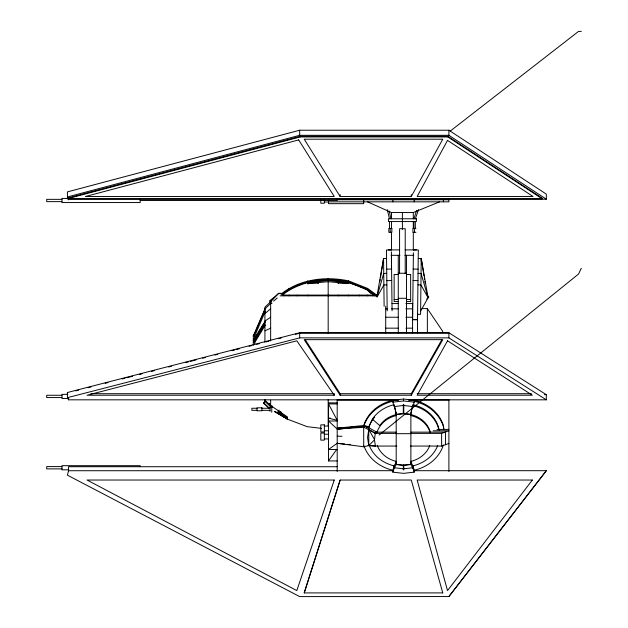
<?xml version="1.0" encoding="UTF-8"?>
<svg xmlns="http://www.w3.org/2000/svg" width="628" height="628" viewBox="0 0 628 628"><rect width="100%" height="100%" fill="white"/><g stroke="black" fill="none" stroke-linecap="round" stroke-linejoin="round"><path stroke-width="0.94" d="M413.397 252.77L412.612 319.574L417.51 319.683L418.327 250.007L413.428 249.905M418.224 258.453L421.231 258.516L420.579 314.369L417.573 314.306M393.991 468.81L394.219 465.866L396.433 461.439A27.459 23.786 0 0 1 377.295 445.472M394.353 468.072L396.197 464.382L396.433 461.439M396.841 446.061L375.418 446.061L374.484 439.906L375.418 432.135L396.197 432.135M379.885 281.47L380.191 279.554M380.497 277.647L383.559 258.516L386.565 258.453M376.871 296.769L383.559 258.516L384.116 306.268M430.062 431.318A27.459 23.786 0 0 0 410.649 414.504L412.455 406.442M410.649 414.504L412.855 404.652A36 31.172 0 0 1 439.153 430.243M337.197 466.722L68.515 466.722L68.515 470.749L67.432 475.168L299.682 596.6L448.894 596.545L546.313 470.694L414.606 470.694M376.973 296.793L383.732 273.439L386.738 273.368M282.569 294.006C301 279.805 326.05 276.924 348.367 281.697L348.611 280.904L367.647 288.448L376.148 294.697L376.148 295.843M429.78 445.472A27.459 23.786 0 0 1 410.649 461.439L412.855 465.866L414.213 470.254L414.213 472.146L403.537 473.363L392.861 472.146L392.861 470.254L394.219 465.866A36 31.172 0 0 1 369.366 445.558M414.213 400.264L414.213 402.155L412.855 406.544L403.537 405.476L394.219 406.544L392.861 402.155L392.861 400.264L403.537 399.047L414.213 400.264A41.244 35.718 0 0 1 443.376 425.525L443.815 428.429M392.861 472.146L394.219 467.758L394.219 465.866M442.771 592.926L411.269 480.028L340.148 480.043L304.219 592.91L442.771 592.91M304.219 592.926L340.148 480.043M413.907 218.78L416.576 210.561M415.328 218.78L418.578 209.65M265.393 311.064L254.764 335.909L253.304 335.909L264.93 308.968M264.93 309.643L253.916 335.376L254.764 335.909L254.764 338.492M394.219 404.652A36 31.172 0 0 0 372.365 419.182L368.769 426.695L363.698 425.525L337.197 428.131L345.722 427.613M581.3 268.289L578.553 274.028L379.124 435.016M411.269 196.517L442.771 139.204L304.219 139.204L340.148 196.517L411.269 196.517L411.269 194.649M420.619 311.111L428.084 297.727L421.231 258.516L421.231 261.389M377.185 296.879L383.865 284.931L386.872 284.869M411.269 395.232L442.771 339.662L304.219 339.662L340.148 395.232L411.269 395.232L411.269 393.693L441.814 339.803M253.304 340.211L264.93 321.481M264.93 322.164L253.304 340.894L253.916 340.666L264.93 322.478M264.93 324.111L253.916 342.299L253.304 342.527L254.764 342.527L265.275 325.155M367.647 288.448L366.823 289.704C341.059 276.218 307.508 276.501 283.715 293.975M337.197 460.944L328.475 460.944L336.655 449.515M546.313 470.749L448.894 596.545M264.93 308.803L270.652 303.567L272.034 303.136L269.875 302.641L278.722 293.315L281.101 293.315L283.542 294.422L278.722 293.315L269.875 300.843L269.875 302.641L270.652 303.567L270.652 340.894M337.197 449.515L328.475 449.515L337.197 443.305L363.698 446.767L368.769 445.597L374.484 439.906M426.71 299.03L428.084 297.727L421.058 273.439L418.052 273.368M270.652 301.77L264.93 307.186L264.93 342.291M269.271 408.553L263.548 403.137L264.93 401.378L264.93 400.295L270.652 405.531L287.506 416.984L287.506 419.19L307.123 426.648L321.481 428.382M263.548 403.137L264.93 401.912M270.652 400.256L270.652 406.881L269.271 408.106L263.548 402.603M253.916 334.7L253.304 335.234L253.304 345.424M348.367 282.333L366.674 289.594L367.184 289.155L375.261 295.089L375.261 295.843M269.875 302.641L271.343 301.409M273.588 301.102L277.254 298.01M264.93 313.537L270.652 308.843M450.268 131.064L578.553 31.4L581.3 31.4M281.289 293.904C300.019 279.107 325.728 275.99 348.611 280.904M269.875 300.843L273.541 298.261M396.433 415.5A27.459 23.786 0 0 0 377.012 432.315L375.418 433.383L368 429.222M264.93 321.057L270.652 317.234M264.93 330.87L270.652 328.161M375.261 295.089L376.148 294.697M367.545 201.839L391.487 212.539L413.303 212.539L439.537 201.839M410.469 446.061L441.625 446.061L448.894 443.447M410.877 433.383L441.625 433.383L448.894 430.777L433.226 430.777M299.682 130.224L67.432 191.878L67.432 196.957L68.515 199.202L546.313 199.202L546.313 194.123L448.894 130.224L299.682 130.224L299.682 135.303L67.432 196.957M300.176 136.339L67.298 198.165L67.298 198.77L542.152 198.77L542.152 198.165L447.897 136.339L300.176 136.339L300.176 136.951L67.298 198.77M408.726 399.824L546.313 399.824L546.313 394.698L448.894 332.738L299.682 332.738L67.432 392.524L67.432 397.65L68.515 399.824L398.929 399.824M75.815 390.883L78.657 390.153M88.124 387.712L90.966 386.981M105.166 383.323L108 382.593M122.201 378.943L125.043 378.205M126.934 377.718L132.618 376.258M139.243 374.555L142.085 373.825M151.552 371.384L154.394 370.653M168.594 367.003L171.428 366.265M185.629 362.615L188.471 361.885M190.363 361.398L196.046 359.93M202.671 358.227L205.513 357.497M214.98 355.055L217.822 354.325M232.022 350.675L234.856 349.945M236.748 349.458L239.59 348.721M249.057 346.287L251.899 345.557M256.632 344.34L259.474 343.61M266.099 341.899L268.941 341.169M278.408 338.735L281.25 338.005M295.443 334.347L298.284 333.617M67.432 397.65L299.682 337.872L448.894 337.872L546.313 399.824M272.497 406.112L270.652 406.426L272.238 407.525M307.995 284.154L307.995 282.93L328.177 280.426L348.367 282.93L348.367 283.542L346.538 283.542M309.824 283.542L307.995 283.542L328.177 281.697L348.367 283.542M392.861 402.155L403.537 400.939L414.213 402.155M394.188 405.405L396.197 414.362L403.302 413.554L410.877 414.362M396.197 414.511L403.773 413.703L410.877 414.511M396.197 464.382L403.302 465.191L410.877 464.382L412.722 468.072M394.219 467.758L403.537 468.818L412.855 467.758L414.213 472.146M363.698 426.436L337.197 429.05L328.475 421.003L337.197 421.003M349.506 427.378L352.347 427.205M342.88 428.696L337.197 429.05L363.698 427.291L368.769 429.458L375.418 433.383L396.197 433.383M391.354 249.905L386.463 250.007L387.178 310.899M386.691 269.145L391.582 269.043M386.824 280.645L391.715 280.535M299.682 135.303L448.894 135.303L546.313 199.202M300.176 136.951L447.897 136.951L542.152 198.77M67.84 198.424L61.968 198.424L61.968 202.554L140.209 202.554L140.209 199.029M61.968 199.343L46.7 199.343L46.7 201.635L61.968 201.635M337.197 199.775L448.894 199.775M140.099 200.489L337.197 200.489L337.197 198.974M328.475 201.839L448.894 201.839L448.894 199.202M324.346 202.012L328.475 202.012M415.932 228.411L412.926 228.411L412.926 232.313L415.932 232.313M388.426 249.905L399.573 249.905M405.217 249.905L416.364 249.905M391.032 255.313L399.918 255.313M404.872 255.313L413.75 255.313M398.27 273.251L406.52 273.251M398.27 274.475L394.141 274.475L394.141 301.566L398.27 301.566M406.52 274.475L410.649 274.475L410.649 301.566L406.52 301.566M307.995 282.93L318.569 282.93M337.793 282.93L348.367 282.93M282.043 295.089L374.319 295.089M280.057 295.843L377.287 295.843M427.503 297.727L428.084 297.727L420.925 284.931L417.918 284.869M398.27 298.292L406.52 298.292M394.141 299.517L398.27 299.517M406.52 299.517L410.649 299.517M391.99 303.567L398.27 303.567M405.9 303.567L412.8 303.567M422.008 308.607L427.362 308.607L442.638 331.223L442.638 332.047M385.71 308.843L387.641 308.843M391.503 308.843L398.27 308.843M405.9 308.843L412.58 308.843M385.71 317.234L398.27 317.234M405.9 317.234L412.58 317.234M385.71 328.161L398.27 328.161M405.9 328.161L412.58 328.161M300.176 333.13L447.897 333.13M90.95 393.693L334.253 393.693L334.253 395.232L87.025 395.232L296.816 340.808L334.253 395.232M305.279 339.756L340.148 393.693L411.269 393.693M417.165 393.693L531.39 393.693M67.84 394.353L61.968 394.353L61.968 398.482L68.813 398.482M544.366 394.698L546.313 394.698M61.968 395.271L46.7 395.271L46.7 397.563L61.968 397.563M337.197 400.044L398.662 400.044M408.365 400.044L448.894 400.044M337.291 402.886L328.475 402.886L328.475 460.944M337.197 403.922L328.475 403.922L337.197 420.242L328.475 418.177L330.414 418.177M257.048 408.255L251.844 408.255L251.844 410.343L257.048 410.343M261.868 408.255L270.032 408.255M261.868 410.343L270.032 410.343M403.302 412.156L403.773 412.156M324.346 426.051L328.475 426.051M436.978 429.419L448.894 429.419M324.346 430.769L328.475 430.769M410.877 432.135L445.456 432.135L445.456 444.805M396.197 433.681L410.877 433.681M324.346 434.223L328.475 434.223M324.346 438.933L328.475 438.933M61.968 466.596L46.7 466.596L46.7 468.888L61.968 468.888M68.813 469.807L61.968 469.807L61.968 465.678L140.209 465.678L140.209 466.706M68.515 470.733L393.05 470.694M412.565 319.668L417.51 319.683M337.197 436.177L342.024 436.272M413.208 269.043L418.099 269.145M413.075 280.535L417.965 280.645M374.484 439.545L368.769 429.458L367.545 437.528L368.769 445.597L375.418 446.061L368.094 445.346M337.197 443.305L344.772 444.051M347.614 444.326L350.448 444.608M366.234 427.103L368.769 427.692L377.012 432.315M348.367 281.697L367.184 289.155M363.698 446.767L363.698 425.525L368.769 427.692L368.769 445.597M274.248 411.458L287.506 419.19L281.085 414.668M275.072 411.56L287.506 418.962L277.545 411.819M396.197 414.362L396.433 414.504A27.459 23.786 0 0 0 379.759 425.588L372.365 419.182M275.072 411.63L287.506 419.19M278.565 411.905L287.506 418.091M366.674 289.594L374.571 295.843M264.93 401.378L270.652 406.881M366.674 289.296L370.701 293.284M288.715 288.448L289.532 289.704M269.184 403.286L270.652 405.531M280.724 411.521L281.736 414.095L280.221 411.748M264.686 399.573L264.93 400.13L264.93 399.455M393.411 402.022L392.861 400.264A41.244 35.718 0 0 0 363.698 425.525M307.751 280.904L308.175 282.31M387.295 209.65L389.462 218.78M394.824 407.344L396.433 414.504M389.305 211.11L390.875 218.78M421.231 258.516L423.986 275.731M424.293 277.647L424.599 279.554M424.905 281.47L425.211 283.385M443.815 429.419L443.376 426.514A41.244 35.718 0 0 0 414.213 401.261M437.708 445.558A36 31.172 0 0 1 412.855 465.866L413.028 468.072M410.649 461.439L410.877 464.382M391.377 251.82L392.068 310.789M448.894 130.224L448.894 135.303M448.894 332.738L448.894 337.872M448.894 399.824L448.894 471.471M447.897 136.339L447.897 136.951M443.376 199.775L443.376 201.839M441.625 433.383L441.625 446.061M428.634 296.18L428.634 297.727M427.362 308.607L427.362 331.992M417.541 314.879L417.51 332.95M415.328 221.566L415.328 228.411M414.582 228.411L414.582 232.313M414.213 199.775L414.213 201.839M413.907 221.566L413.907 228.411M413.303 212.539L413.303 218.78M413.303 221.566L413.303 228.411M413.303 232.313L413.303 249.905M412.855 465.866L412.855 467.758M412.58 303.567L412.58 333.06M410.877 413.923L410.877 464.532L403.302 465.34L396.197 464.532L396.197 412.965M406.52 255.313L406.52 333.162M405.217 273.549L405.217 228.733L399.573 228.733L399.573 273.549M403.773 404.369L403.773 413.703M403.773 465.191L403.773 469.87M403.537 399.047L403.537 400.939M403.537 405.429L403.537 411.858M403.537 465.058L403.537 468.818M403.302 404.369L403.302 413.703M403.302 465.191L403.302 469.87M402.391 212.539L402.391 229.385M398.27 255.313L398.27 333.162M392.861 199.775L392.861 201.839M391.487 212.539L391.487 218.78M391.487 221.566L391.487 228.411M391.487 232.313L391.487 249.905M391.487 255.313L391.487 267.057M390.208 228.411L390.208 232.313M389.462 221.566L389.462 228.411M385.71 306.205L385.71 333.06M372.443 295.089L372.443 295.843M367.184 295.089L367.184 295.843M363.73 199.775L363.698 203.668L328.475 203.668L328.475 199.775M359.232 295.089L359.232 295.843M348.367 295.089L348.367 295.843M340.148 194.649L340.148 196.517M340.148 393.693L340.148 395.232M338.272 282.93L338.272 283.542M338.272 295.089L338.272 295.843M337.197 399.824L337.197 471.471M328.177 278.33L328.177 280.426M328.177 281.697L328.177 333.335M328.177 399.596L328.177 425.713M324.346 199.657L324.346 203.205L320.814 203.205L320.814 199.657M318.09 282.93L318.09 283.542M307.995 295.089L307.995 295.843M299.682 332.738L299.682 337.872M297.13 295.089L297.13 295.843M289.178 295.089L289.178 295.843M283.919 295.089L283.919 295.843M279.028 410.06L279.028 412.251M271.767 406.347L271.767 412.251M270.032 407.234L270.032 411.364M254.764 344.411L254.764 342.527L253.916 342.299L253.916 339.677M68.515 198.974L68.515 199.892M68.515 398.16L68.515 399.824M67.298 393.073L67.298 393.685M368.769 427.692A36 31.172 0 0 1 374.665 417.141M412.855 405.649A36 31.172 0 0 1 438.791 429.442M443.376 445.001A41.244 35.718 0 0 1 414.213 470.254M392.861 470.254A41.244 35.718 0 0 1 363.989 445.896M363.698 426.514A41.244 35.718 0 0 1 392.861 401.261M410.649 415.5A27.459 23.786 0 0 1 430.062 432.315M334.253 480.028L296.816 590.595L87.025 480.028L334.253 480.043M447.521 140.389L417.165 196.517L533.094 196.517L447.521 140.389M447.521 340.808L417.165 395.232L532.363 395.232L447.521 340.808M532.363 480.028L447.521 590.595L417.165 480.028L532.363 480.043M298.661 139.903L85.384 196.517L334.253 196.517L298.661 139.903M416.364 218.78L388.426 218.78L388.426 221.566L416.364 221.566L416.364 218.78M391.856 228.411L388.85 228.411L388.85 232.313L391.856 232.313L391.856 228.411M261.868 407.823L257.048 407.823L257.048 410.775L261.868 410.775L261.868 407.823M324.346 424.858L320.814 424.858L320.814 431.954L324.346 431.954L324.346 424.858M324.346 433.03L320.814 433.03L320.814 440.126L324.346 440.126L324.346 433.03"/></g></svg>
